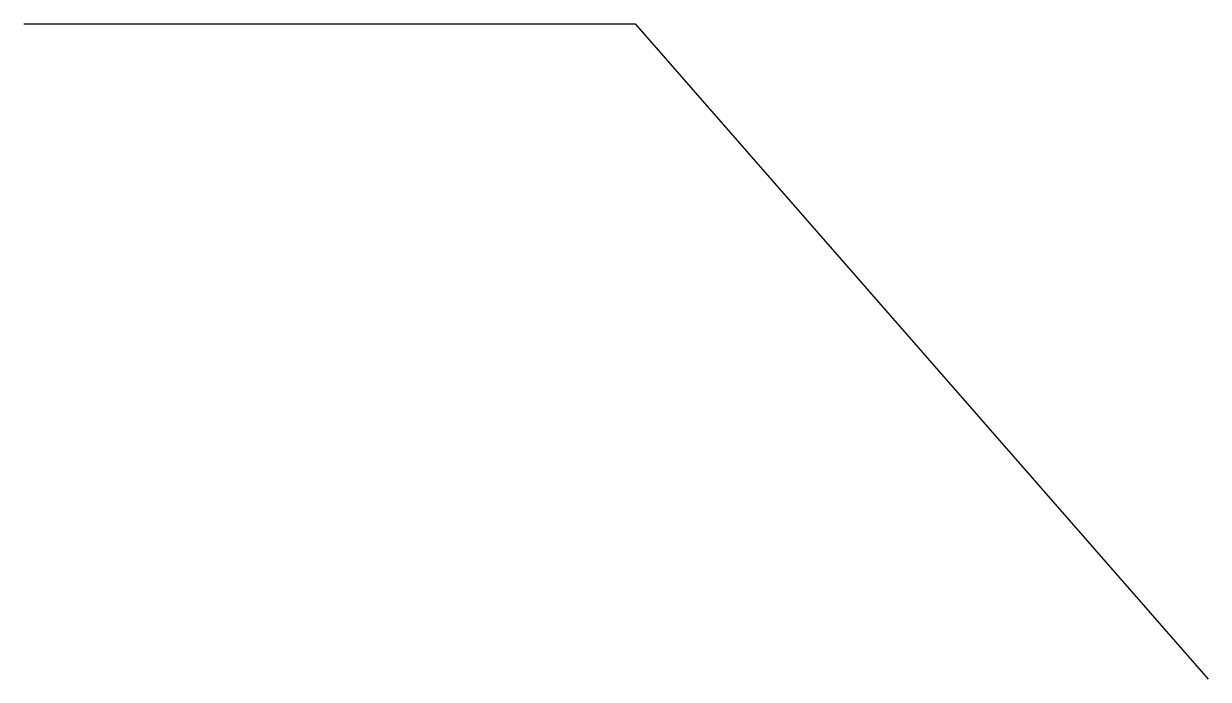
# Model space of a CAD drawing. Header units: millimetres. Extents: x 1.8 to 2.769, y -0.436 to 0.1.
import ezdxf

# ---------------------------------------------------------------- set-up
doc = ezdxf.new("R2010")
doc.units = ezdxf.units.MM
doc.layers.get('0').update_dxf_attribs({"linetype": 'CONTINUOUS'})

msp = doc.modelspace()

# ---------------------------------------------------------------- linework, layer by layer
for p, q in [((1.8, 0.1), (2.3, 0.1)), ((2.3, 0.1), (2.76856, -0.43604))]:
    msp.add_line(p, q)

doc.saveas('drawing.dxf')
